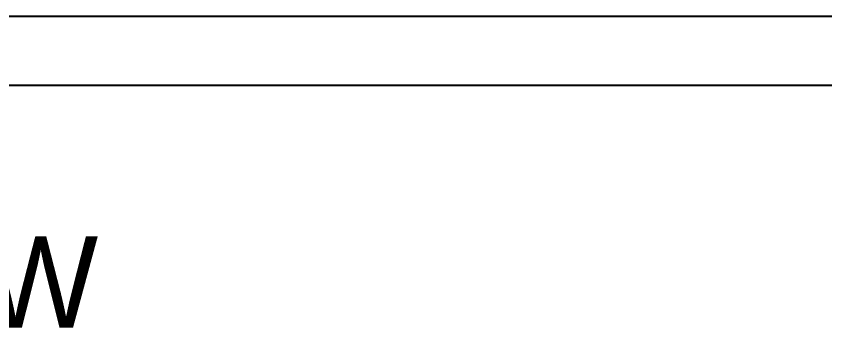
# Model space of a CAD drawing. Header units: millimetres. Extents: x -1355 to 669, y -1138 to 733.
# Drawn here: x -329.9 to -95.6, y -90.5 to 0 of the extents above; entities that cross this region are included whole.
import ezdxf

# ---------------------------------------------------------------- set-up
doc = ezdxf.new("R2010")
doc.units = ezdxf.units.MM
for name, color, linetype in [('HIDDEN', 8, 'Continuous'), ('TEXT', 5, 'Continuous'), ('VISIBLE', 7, 'Continuous')]:
    doc.layers.add(name, color=color, linetype=linetype)

msp = doc.modelspace()

# ---------------------------------------------------------------- linework, layer by layer
at = {"layer": 'HIDDEN'}
for points in [[(-500, 0), (500, 0)], [(-500, 0), (500, 0)], [(-500, 0), (500, 0)], [(-500, 0), (500, 0)], [(-500, -20), (500, -20)], [(-500, -20), (500, -20)], [(-500, -20), (500, -20)]]:
    msp.add_lwpolyline(points, dxfattribs=at)
at = {"layer": 'VISIBLE'}
for points in [[(-500, 0), (500, 0)], [(-500, 0), (500, 0)], [(-500, -20), (500, -20)]]:
    msp.add_lwpolyline(points, dxfattribs=at)

# ---------------------------------------------------------------- texts
at = {"layer": 'TEXT'}
msp.add_text('FRONT VIEW', height=26.427, dxfattribs=at).set_placement((-528, -90.14))

doc.saveas('drawing.dxf')
